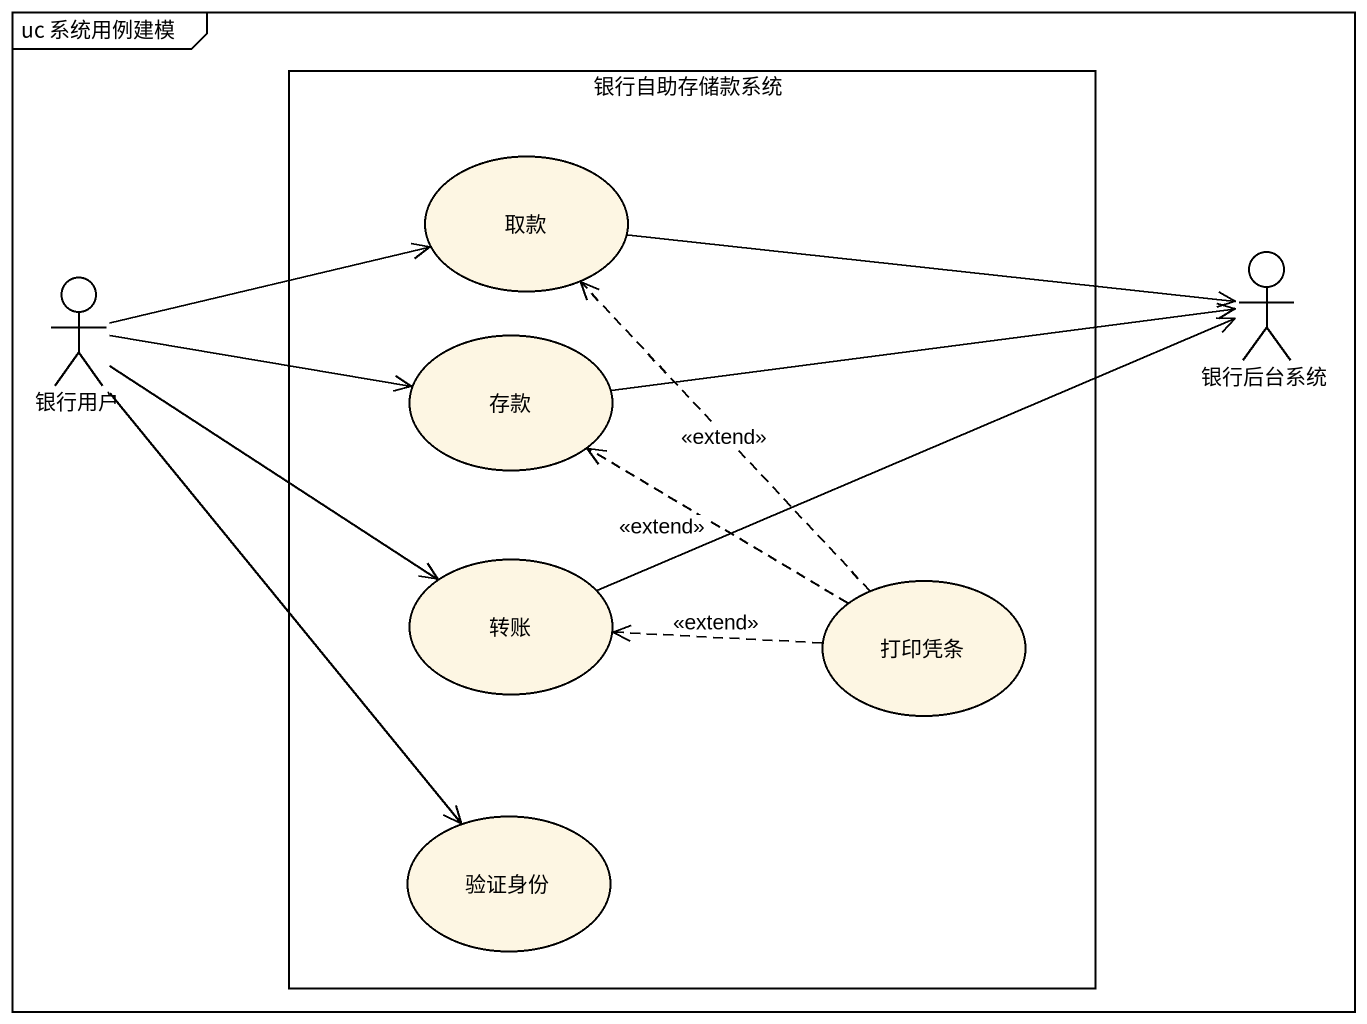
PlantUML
@startuml
mainframe uc 系统用例建模
rectangle 银行自助存储款系统 {
  usecase 取款
  usecase 存款
  usecase 转账
  usecase 打印凭条
  usecase 验证身份
}
actor 银行用户
actor 银行后台系统
取款 -right-> 银行后台系统
银行用户 -right-> 取款
银行用户 -right-> 存款
银行用户 --> 转账
银行用户 --> 验证身份
存款 -right-> 银行后台系统
转账 -right-> 银行后台系统
打印凭条 .up.> 取款 : <<extend>>
打印凭条 .left.> 存款 : <<extend>>
打印凭条 .left.> 转账 : <<extend>>
@enduml
